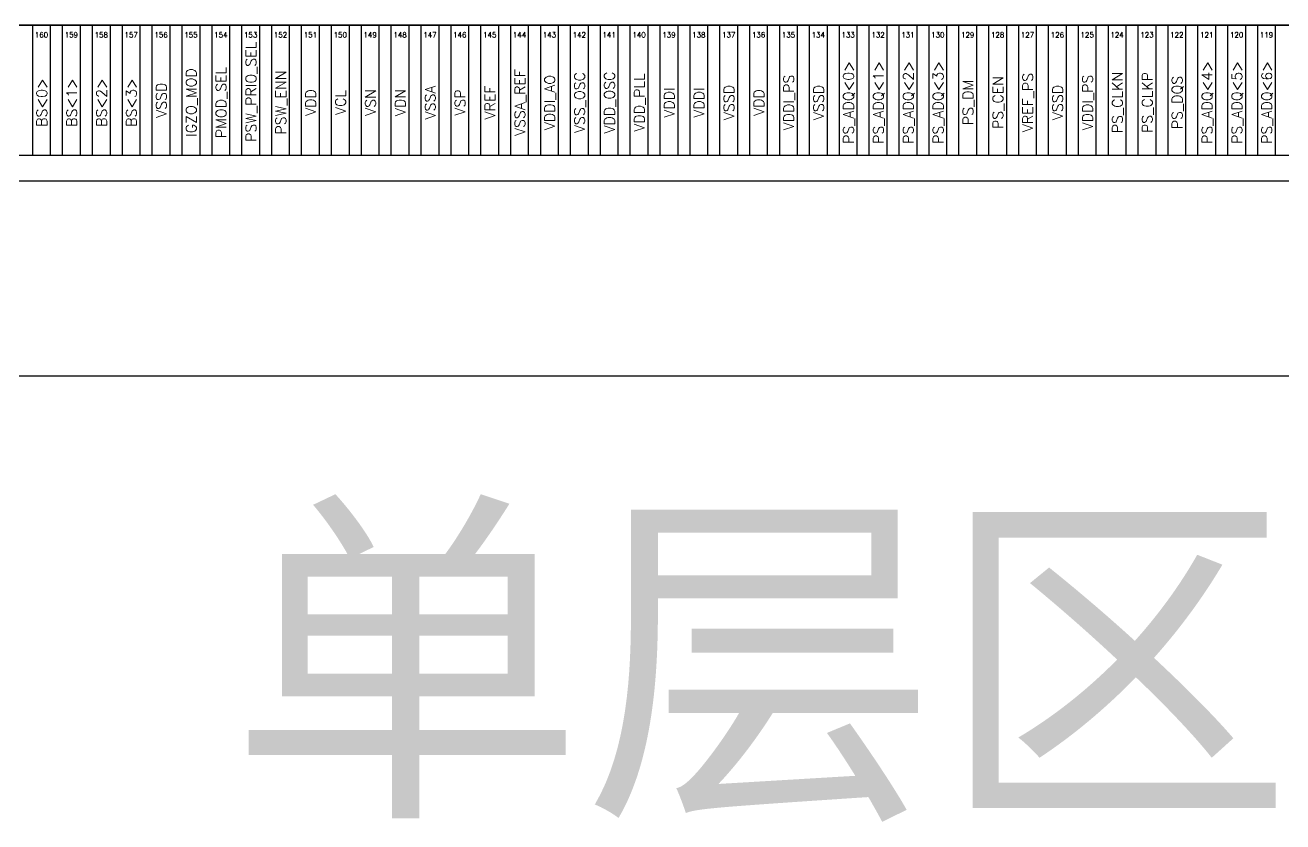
# Model space of a CAD drawing. Header units: millimetres. Extents: x 1862 to 2439, y 367 to 860.
# Drawn here: x 2054.091 to 2058.932, y 553.475 to 556.543 of the extents above; entities that cross this region are included whole.
import ezdxf
from ezdxf.enums import TextEntityAlignment as Align

# ---------------------------------------------------------------- set-up
doc = ezdxf.new("R2010")
doc.units = ezdxf.units.MM
doc.layers.add('FPC', color=7, linetype='Continuous')
doc.layers.add('标 注', color=3, linetype='Continuous')
doc.styles.get("Standard").update_dxf_attribs({"font": 'txt', "bigfont": 'gbcbig.shx'})

# ---------------------------------------------------------------- blocks, each defined once
blk = doc.blocks.new('LCD')
at = {"color": 6}
blk.add_line((7370.5424, -538.5852), (7424.3824, -538.5852), dxfattribs=at)
for points in [[(7382.0249, -538.4852), (7412.8999, -538.4852), (7412.8999, -537.9852), (7382.0249, -537.9852)], [(7393.8049, -538.4852), (7393.8749, -538.4852), (7393.8749, -537.9852), (7393.8049, -537.9852)], [(7393.9199, -538.4852), (7393.9899, -538.4852), (7393.9899, -537.9852), (7393.9199, -537.9852)], [(7394.0349, -538.4852), (7394.1049, -538.4852), (7394.1049, -537.9852), (7394.0349, -537.9852)], [(7394.1499, -538.4852), (7394.2199, -538.4852), (7394.2199, -537.9852), (7394.1499, -537.9852)], [(7394.2649, -538.4852), (7394.3349, -538.4852), (7394.3349, -537.9852), (7394.2649, -537.9852)], [(7394.3799, -538.4852), (7394.4499, -538.4852), (7394.4499, -537.9852), (7394.3799, -537.9852)], [(7394.4949, -538.4852), (7394.5649, -538.4852), (7394.5649, -537.9852), (7394.4949, -537.9852)], [(7394.6099, -538.4852), (7394.6799, -538.4852), (7394.6799, -537.9852), (7394.6099, -537.9852)], [(7394.7249, -538.4852), (7394.7949, -538.4852), (7394.7949, -537.9852), (7394.7249, -537.9852)], [(7394.8399, -538.4852), (7394.9099, -538.4852), (7394.9099, -537.9852), (7394.8399, -537.9852)], [(7394.9549, -538.4852), (7395.0249, -538.4852), (7395.0249, -537.9852), (7394.9549, -537.9852)], [(7395.0699, -538.4852), (7395.1399, -538.4852), (7395.1399, -537.9852), (7395.0699, -537.9852)], [(7395.1849, -538.4852), (7395.2549, -538.4852), (7395.2549, -537.9852), (7395.1849, -537.9852)], [(7395.2999, -538.4852), (7395.3699, -538.4852), (7395.3699, -537.9852), (7395.2999, -537.9852)], [(7395.4149, -538.4852), (7395.4849, -538.4852), (7395.4849, -537.9852), (7395.4149, -537.9852)], [(7395.5299, -538.4852), (7395.5999, -538.4852), (7395.5999, -537.9852), (7395.5299, -537.9852)], [(7395.6449, -538.4852), (7395.7149, -538.4852), (7395.7149, -537.9852), (7395.6449, -537.9852)], [(7395.7599, -538.4852), (7395.8299, -538.4852), (7395.8299, -537.9852), (7395.7599, -537.9852)], [(7395.8749, -538.4852), (7395.9449, -538.4852), (7395.9449, -537.9852), (7395.8749, -537.9852)], [(7395.9899, -538.4852), (7396.0599, -538.4852), (7396.0599, -537.9852), (7395.9899, -537.9852)], [(7396.1049, -538.4852), (7396.1749, -538.4852), (7396.1749, -537.9852), (7396.1049, -537.9852)], [(7396.2199, -538.4852), (7396.2899, -538.4852), (7396.2899, -537.9852), (7396.2199, -537.9852)], [(7396.3349, -538.4852), (7396.4049, -538.4852), (7396.4049, -537.9852), (7396.3349, -537.9852)], [(7396.4499, -538.4852), (7396.5199, -538.4852), (7396.5199, -537.9852), (7396.4499, -537.9852)], [(7396.5649, -538.4852), (7396.6349, -538.4852), (7396.6349, -537.9852), (7396.5649, -537.9852)], [(7396.6799, -538.4852), (7396.7499, -538.4852), (7396.7499, -537.9852), (7396.6799, -537.9852)], [(7396.7949, -538.4852), (7396.8649, -538.4852), (7396.8649, -537.9852), (7396.7949, -537.9852)], [(7396.9099, -538.4852), (7396.9799, -538.4852), (7396.9799, -537.9852), (7396.9099, -537.9852)], [(7397.0249, -538.4852), (7397.0949, -538.4852), (7397.0949, -537.9852), (7397.0249, -537.9852)], [(7397.1399, -538.4852), (7397.2099, -538.4852), (7397.2099, -537.9852), (7397.1399, -537.9852)], [(7397.2549, -538.4852), (7397.3249, -538.4852), (7397.3249, -537.9852), (7397.2549, -537.9852)], [(7397.3699, -538.4852), (7397.4399, -538.4852), (7397.4399, -537.9852), (7397.3699, -537.9852)], [(7397.4849, -538.4852), (7397.5549, -538.4852), (7397.5549, -537.9852), (7397.4849, -537.9852)], [(7397.5999, -538.4852), (7397.6699, -538.4852), (7397.6699, -537.9852), (7397.5999, -537.9852)], [(7397.7149, -538.4852), (7397.7849, -538.4852), (7397.7849, -537.9852), (7397.7149, -537.9852)], [(7397.8299, -538.4852), (7397.8999, -538.4852), (7397.8999, -537.9852), (7397.8299, -537.9852)], [(7397.9449, -538.4852), (7398.0149, -538.4852), (7398.0149, -537.9852), (7397.9449, -537.9852)], [(7398.0599, -538.4852), (7398.1299, -538.4852), (7398.1299, -537.9852), (7398.0599, -537.9852)], [(7398.1749, -538.4852), (7398.2449, -538.4852), (7398.2449, -537.9852), (7398.1749, -537.9852)], [(7398.2899, -538.4852), (7398.3599, -538.4852), (7398.3599, -537.9852), (7398.2899, -537.9852)], [(7398.4049, -538.4852), (7398.4749, -538.4852), (7398.4749, -537.9852), (7398.4049, -537.9852)], [(7398.5199, -538.4852), (7398.5899, -538.4852), (7398.5899, -537.9852), (7398.5199, -537.9852)]]:
    blk.add_lwpolyline(points, close=True, dxfattribs=at)
for s, p in [('160', (7393.8399, -538.0227)), ('159', (7393.9549, -538.0227)), ('158', (7394.0699, -538.0227)), ('157', (7394.1849, -538.0227)), ('156', (7394.2999, -538.0227)), ('155', (7394.4149, -538.0227)), ('154', (7394.5299, -538.0227)), ('153', (7394.6449, -538.0227)), ('152', (7394.7599, -538.0227)), ('151', (7394.8749, -538.0227)), ('150', (7394.9899, -538.0227)), ('149', (7395.1049, -538.0227)), ('148', (7395.2199, -538.0227)), ('147', (7395.3349, -538.0227)), ('146', (7395.4499, -538.0227)), ('145', (7395.5649, -538.0227)), ('144', (7395.6799, -538.0227)), ('143', (7395.7949, -538.0227)), ('142', (7395.9099, -538.0227)), ('141', (7396.0249, -538.0227)), ('140', (7396.1399, -538.0227)), ('139', (7396.2549, -538.0227)), ('138', (7396.3699, -538.0227)), ('137', (7396.4849, -538.0227)), ('136', (7396.5999, -538.0227)), ('135', (7396.7149, -538.0227)), ('134', (7396.8299, -538.0227)), ('133', (7396.9449, -538.0227)), ('132', (7397.0599, -538.0227)), ('131', (7397.1749, -538.0227)), ('130', (7397.2899, -538.0227)), ('129', (7397.4049, -538.0227)), ('128', (7397.5199, -538.0227)), ('127', (7397.6349, -538.0227)), ('126', (7397.7499, -538.0227)), ('125', (7397.8649, -538.0227)), ('124', (7397.9799, -538.0227)), ('123', (7398.0949, -538.0227)), ('122', (7398.2099, -538.0227)), ('121', (7398.3249, -538.0227)), ('120', (7398.4399, -538.0227)), ('119', (7398.5549, -538.0227))]:
    blk.add_text(s, height=0.02, dxfattribs=at).set_placement(p, align=Align.MIDDLE_CENTER)
for s, p in [('PSW_PRIO_SEL', (7394.6461, -538.2422)), ('IGZO_MOD', (7394.4161, -538.2832)), ('PMOD_SEL', (7394.5311, -538.2832)), ('PSW_ENN', (7394.7611, -538.2832)), ('VSSA_REF', (7395.6811, -538.2832)), ('VSS_OSC', (7395.9111, -538.2832)), ('VDD_OSC', (7396.0261, -538.2832)), ('VDD_PLL', (7396.1411, -538.2832)), ('PS_ADQ<0>', (7396.9461, -538.2832)), ('PS_ADQ<1>', (7397.0611, -538.2832)), ('PS_ADQ<2>', (7397.1761, -538.2832)), ('PS_ADQ<3>', (7397.2911, -538.2832)), ('PS_CLKN', (7397.9811, -538.2832)), ('PS_CLKP', (7398.0961, -538.2832)), ('PS_ADQ<4>', (7398.3261, -538.2832)), ('PS_ADQ<5>', (7398.4411, -538.2832)), ('PS_ADQ<6>', (7398.5561, -538.2832)), ('BS<0>', (7393.8411, -538.2832)), ('BS<1>', (7393.9561, -538.2832)), ('BS<2>', (7394.0711, -538.2832)), ('BS<3>', (7394.1861, -538.2832)), ('VSSD', (7394.3011, -538.2745)), ('VSSA', (7395.3361, -538.2832)), ('VREF', (7395.5661, -538.2832)), ('VDDI_AO', (7395.7961, -538.2832)), ('VSSD', (7396.4861, -538.2832)), ('VDDI_PS', (7396.7161, -538.2832)), ('VSSD', (7396.8311, -538.2832)), ('PS_DM', (7397.4061, -538.2832)), ('PS_CEN', (7397.5211, -538.2832)), ('VREF_PS', (7397.6361, -538.2832)), ('VSSD', (7397.7511, -538.2832)), ('VDDI_PS', (7397.8661, -538.2832)), ('PS_DQS', (7398.2111, -538.2832)), ('VDD', (7394.8761, -538.2832)), ('VCL', (7394.9911, -538.2832)), ('VSN', (7395.1061, -538.2832)), ('VDN', (7395.2211, -538.2832)), ('VSP', (7395.4511, -538.2832)), ('VDDI', (7396.2561, -538.2832)), ('VDDI', (7396.3711, -538.2832)), ('VDD', (7396.6011, -538.2832))]:
    blk.add_text(s, height=0.04, rotation=90, dxfattribs=at).set_placement(p, align=Align.MIDDLE_CENTER)
blk = doc.blocks.new('f')
at = {"layer": '标 注', "color": 7}
blk.add_line((7244.2204, -553.3534), (7288.2704, -553.3534), dxfattribs=at)

msp = doc.modelspace()

# ---------------------------------------------------------------- linework, layer by layer
at = {"layer": 'FPC', "color": 30}
msp.add_line((2041.9412, 556.5426), (2073.6112, 556.5426), dxfattribs=at)

# ---------------------------------------------------------------- block references
at = {"layer": '标 注', "color": 7}
for name, p in [('f', (-5206.9451, 1108.546)), ('LCD', (-5339.6862, 1094.5278))]:
    msp.add_blockref(name, p, dxfattribs=at)

# ---------------------------------------------------------------- texts
at = {"layer": 'FPC', "color": 5, "insert": (2054.8771, 554.5963), "char_height": 1, "width": 8.382094, "attachment_point": 1}
msp.add_mtext('{\\fSimSun|b0|i0|c134|p2;单层区}', dxfattribs=at)

doc.saveas('drawing.dxf')
